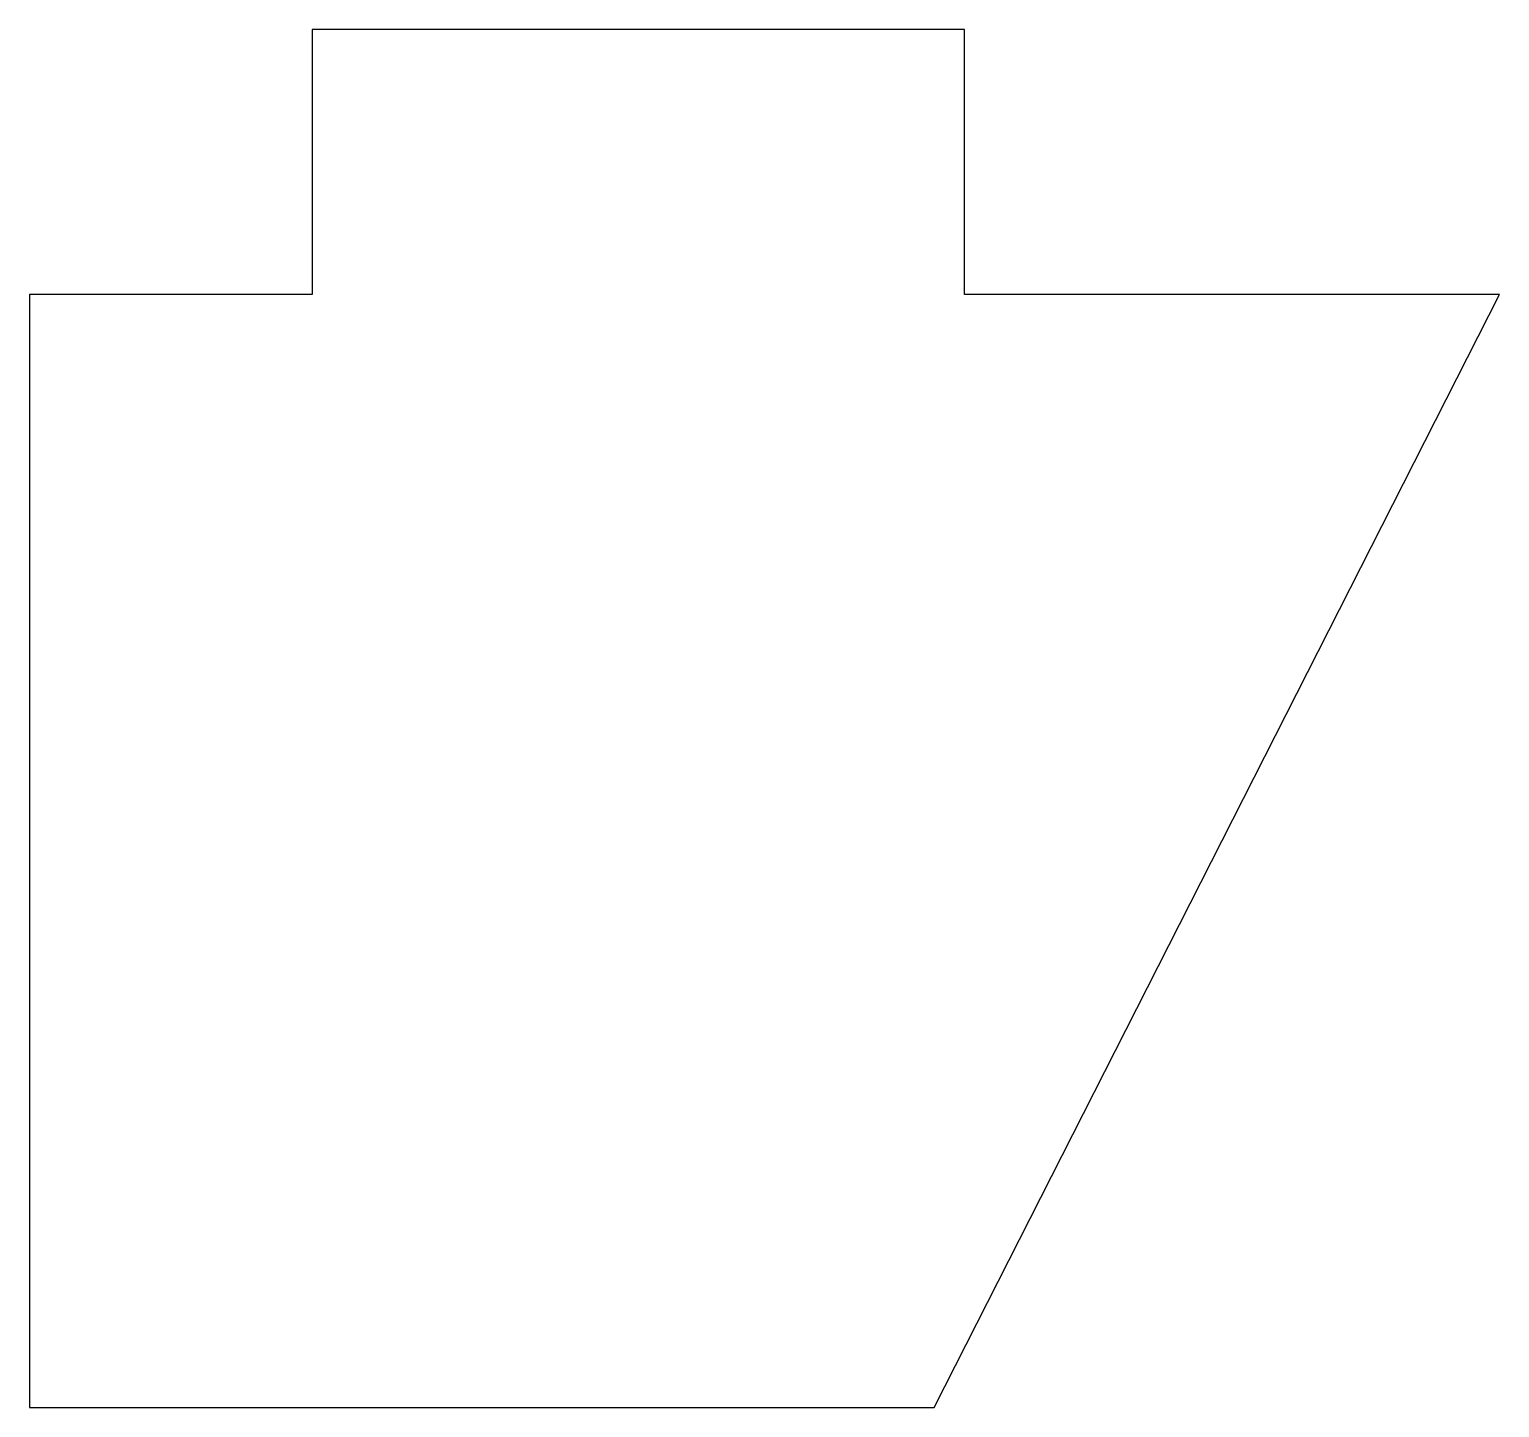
# Model space of a CAD drawing. Header units: millimetres. Extents: x -202.5 to -120, y -192.5 to -115.1.
import ezdxf

# ---------------------------------------------------------------- set-up
doc = ezdxf.new("R2010")
doc.units = ezdxf.units.MM
doc.layers.get('0').update_dxf_attribs({"linetype": 'CONTINUOUS'})

msp = doc.modelspace()

# ---------------------------------------------------------------- linework, layer by layer
msp.add_lwpolyline([(-151.75, -192.5094), (-120, -130), (-150.0482, -130), (-150.0482, -115.114), (-186.675, -115.114), (-186.675, -130), (-202.55, -130), (-202.55, -192.5094)], close=True)

doc.saveas('drawing.dxf')
